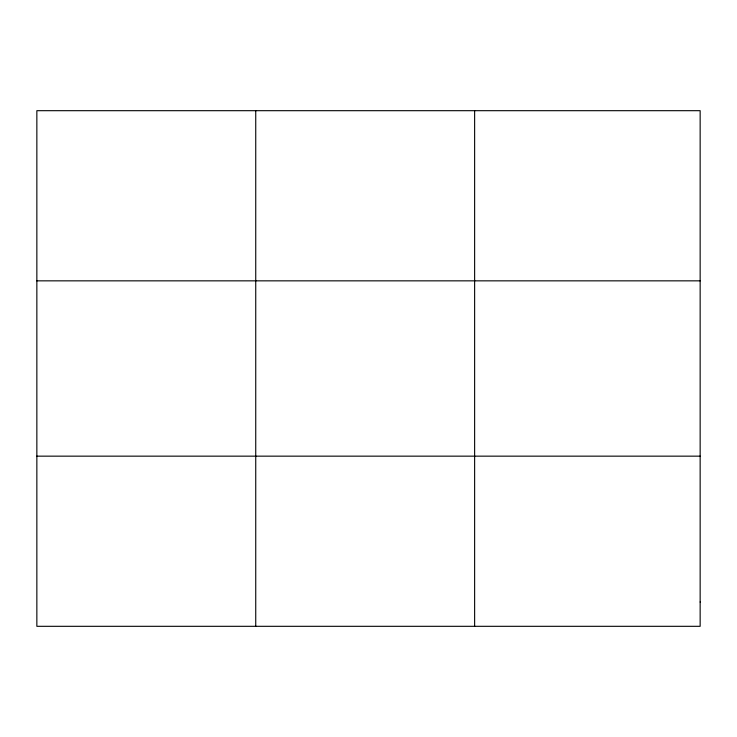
<?xml version="1.0" encoding="UTF-8"?>
<svg xmlns="http://www.w3.org/2000/svg" width="737" height="737" viewBox="0 0 737 737"><rect width="100%" height="100%" fill="white"/><g stroke="black" fill="none" stroke-linecap="round" stroke-linejoin="round"><path stroke-width="1.11" d="M255.739 626.312L255.739 110.688M36.85 280.843L700.15 280.843M36.85 456.157L700.15 456.157M474.628 110.688L474.628 626.312M700.15 602.009L700.15 626.312L36.85 626.312L36.85 110.688L700.15 110.688L700.15 602.009"/></g></svg>
